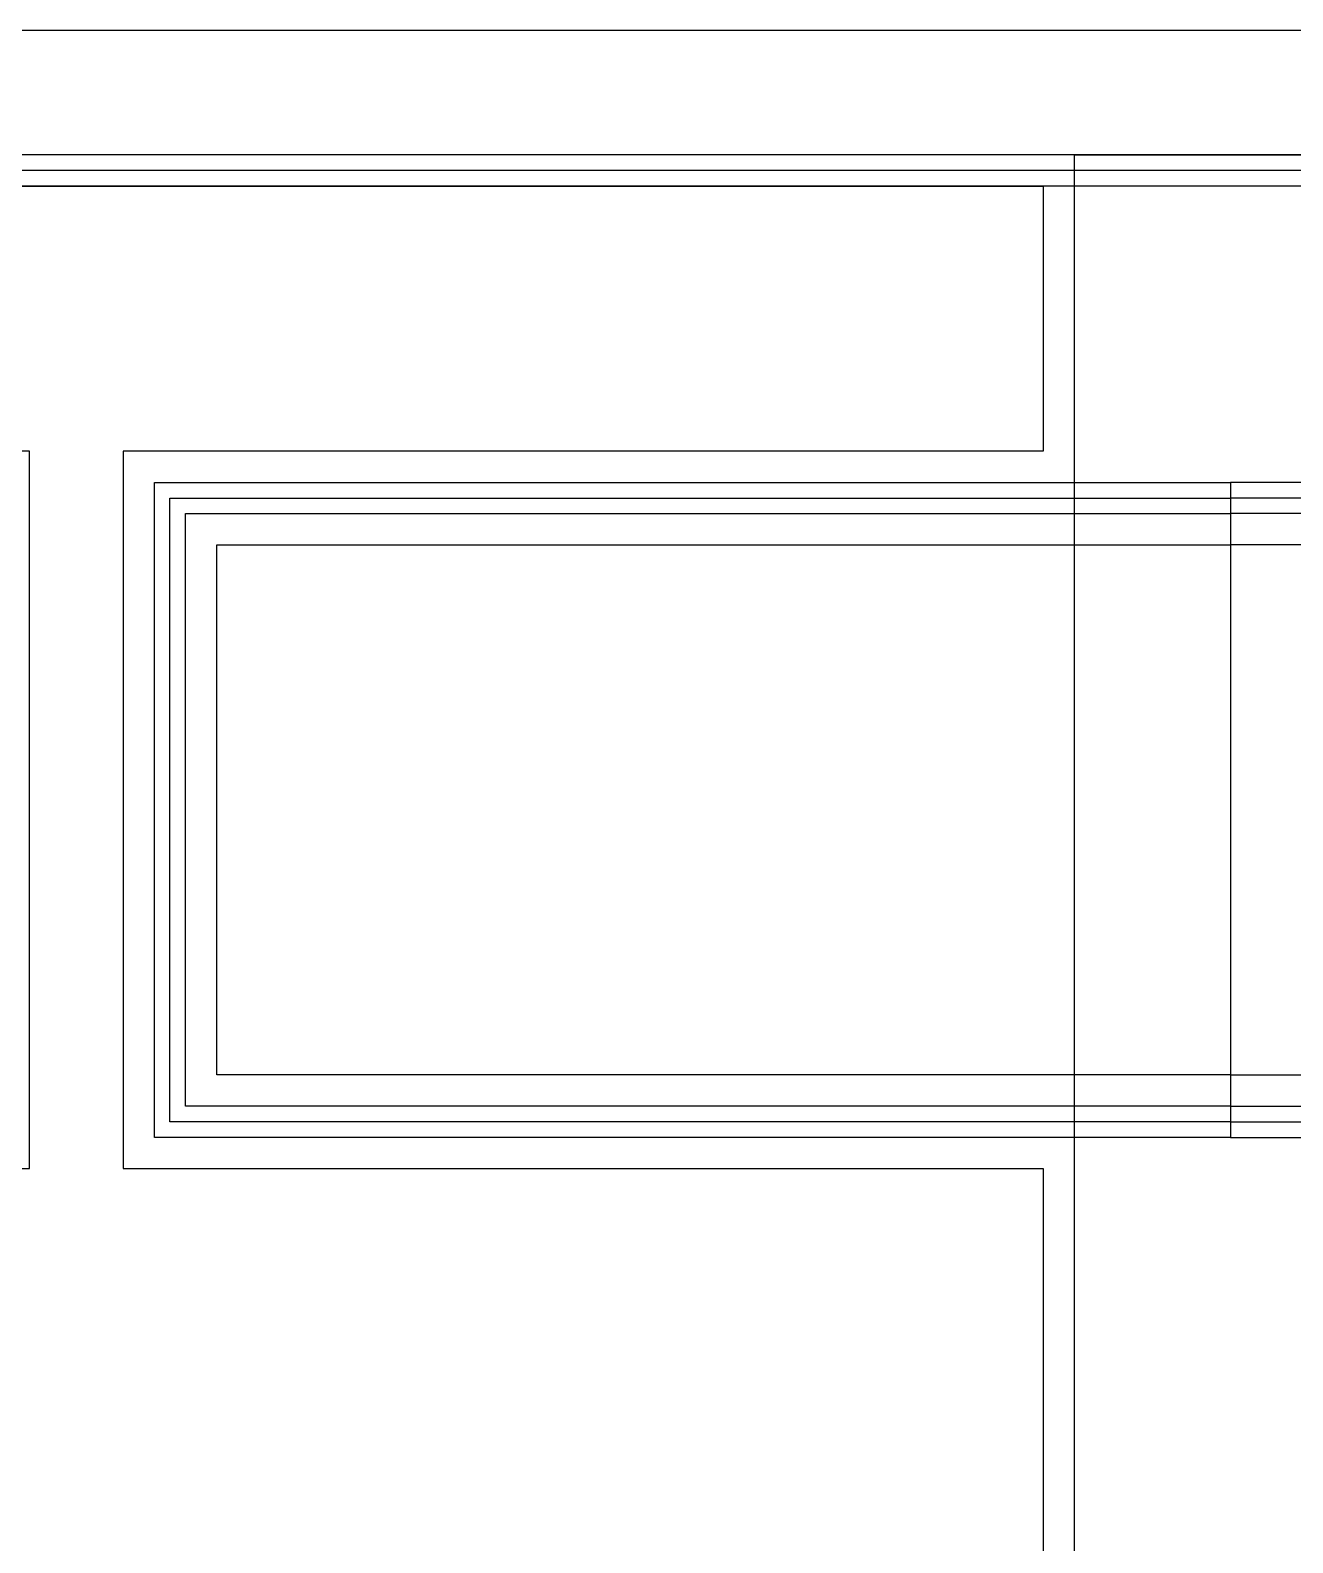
# Model space of a CAD drawing. Extents: x -87611 to 96139, y 77822 to 138139.
# Drawn here: x -47436.5 to -47031.7, y 98952.1 to 99437.1 of the extents above; entities that cross this region are included whole.
import ezdxf

# ---------------------------------------------------------------- set-up
doc = ezdxf.new("R2010")
doc.units = 0
doc.header["$MEASUREMENT"] = 0
doc.layers.get('0').update_dxf_attribs({"color": 6})
for name, color, linetype in [('L12D0 Etch', 190, 'Continuous'), ('L14D0 Au', 2, 'Continuous'), ('L15D0 PVIA', 7, 'Continuous'), ('L3D0 Base', 3, 'Continuous'), ('L4D0 Cntr', 1, 'Continuous'), ('L7D0 DE', 42, 'Continuous'), ('L8D0 Wire', 5, 'Continuous')]:
    doc.layers.add(name, color=color, linetype=linetype)

# ---------------------------------------------------------------- blocks, each defined once
blk = doc.blocks.new('_TC_TRCE')
at = {"layer": 'L14D0 Au'}
blk.add_lwpolyline([(-549.999, 817.319), (-549.999, 1080.001), (-479.999, 1080.001), (-479.999, 1135.001), (-384.999, 1135.001), (-384.999, 1365.001), (-464.999, 1365.001), (-464.999, 1450.001), (-59.999, 1450.001), (-59.999, 1365.001), (-354.999, 1365.001), (-354.999, 1135.001), (-59.999, 1135.001), (-59.999, 817.319)], dxfattribs=at)
blk = doc.blocks.new('TC_PAD')
at = {"layer": 'L15D0 PVIA'}
blk.add_lwpolyline([(-325, 85), (-325, -85), (0, -85), (0, 85)], close=True, dxfattribs=at)
at = {"layer": 'L3D0 Base'}
blk.add_lwpolyline([(-340, 100), (-340, -100), (0, -100), (0, 100)], close=True, dxfattribs=at)
at = {"layer": 'L4D0 Cntr'}
blk.add_lwpolyline([(-335, 95), (-335, -95), (0, -95), (0, 95)], close=True, dxfattribs=at)
at = {"layer": 'L8D0 Wire'}
blk.add_lwpolyline([(-345, 105), (-345, -105), (0, -105), (0, 105)], close=True, dxfattribs=at)
blk = doc.blocks.new('$TEST_CHIP')
at = {"layer": 'L12D0 Etch'}
blk.add_lwpolyline([(0, 0), (0, 2950), (50, 2950), (50, 50), (1950, 50), (1950, 2950), (0, 2950), (0, 3000), (2000, 3000), (2000, 0)], close=True, dxfattribs=at)
at = {"layer": 'L3D0 Base'}
for points in [[(40, 2960), (40, 3000), (2000, 3000), (2000, 2960)], [(950, 40), (950, 2960), (1050, 2960), (1050, 40)]]:
    blk.add_lwpolyline(points, close=True, dxfattribs=at)
at = {"layer": 'L4D0 Cntr'}
blk.add_lwpolyline([(0, 0), (0, 2955), (45, 2955), (45, 45), (1955, 45), (1955, 2955), (0, 2955), (0, 3000), (2000, 3000), (2000, 0)], close=True, dxfattribs=at)
at = {"layer": 'L7D0 DE'}
blk.add_lwpolyline([(1999.998, -0.002), (0, 0.179), (0, 2960), (40, 2960), (40, 40.175), (1960, 40.002), (1960, 2960), (0, 2960), (0, 3000), (2000, 3000), (2000, 0)], close=True, dxfattribs=at)
at = {"linetype": 'Continuous'}
blk.add_blockref('_TC_TRCE', (1000, 1500), dxfattribs=at)
at = {"linetype": 'Continuous', "xscale": -1, "rotation": 180}
blk.add_blockref('TC_PAD', (1000, 2750), dxfattribs=at)
at = {"linetype": 'Continuous', "rotation": 180}
blk.add_blockref('TC_PAD', (999.998, 2750), dxfattribs=at)
blk = doc.blocks.new('$TEST_CHIP_B')
at = {"linetype": 'Continuous'}
blk.add_blockref('$TEST_CHIP', (0, 0), dxfattribs=at)

msp = doc.modelspace()

# ---------------------------------------------------------------- block references
at = {"linetype": 'Continuous'}
msp.add_blockref('$TEST_CHIP_B', (-48051.71, 96437.09), dxfattribs=at)

doc.saveas('drawing.dxf')
